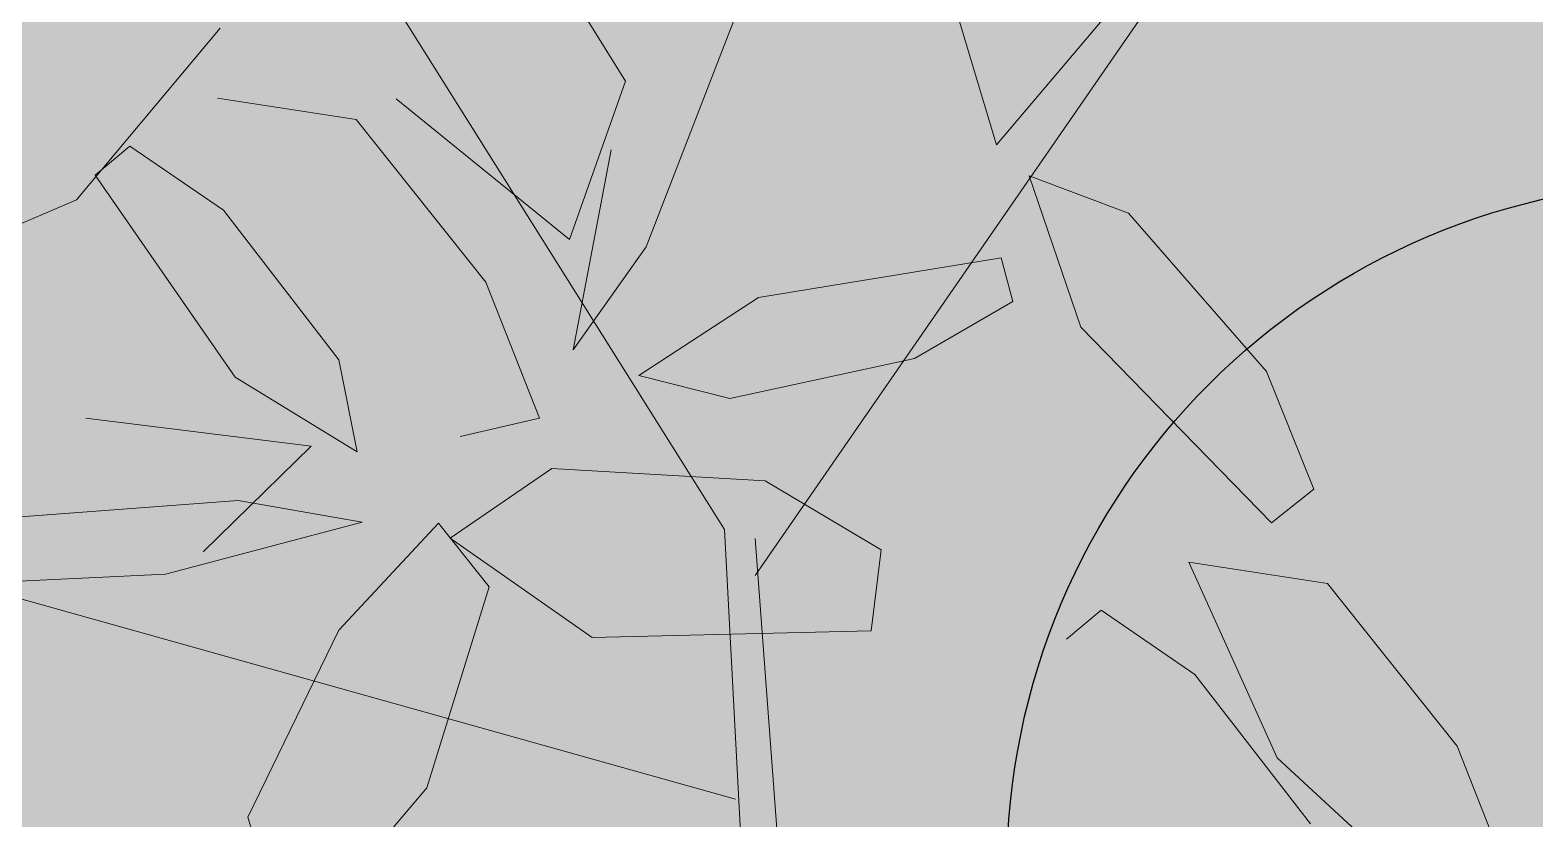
# Model space of a CAD drawing. Header units: metres. Extents: x 349703 to 349913, y 9282546 to 9282694.
# Drawn here: x 349753.4185 to 349753.8983, y 9282653.332 to 9282653.5834 of the extents above; entities that cross this region are included whole.
import ezdxf

# ---------------------------------------------------------------- set-up
doc = ezdxf.new("R2010")
doc.units = ezdxf.units.M
doc.header["$LTSCALE"] = 0.25
for name, color, linetype, lineweight in [('AREA-VERDE', 3, 'CONTINUOUS', 9), ('ARQ-FONDO', 253, 'CONTINUOUS', 9), ('LLORAD-SIMB', 1, 'CONTINUOUS', 25)]:
    doc.layers.add(name, color=color, linetype=linetype, lineweight=lineweight)

# ---------------------------------------------------------------- blocks, each defined once
blk = doc.blocks.new('548')
at = {"layer": 'AREA-VERDE', "lineweight": 0, "true_color": 0xc4e4b2, "transparency": 33554687}
h = blk.add_hatch(color=3, dxfattribs=at)
h.dxf.hatch_style = 1
h.paths.add_polyline_path([(349595.42055, 9282651.44263), (349597.5555, 9282651.44263), (349597.5555, 9282655.2125), (349595.42055, 9282655.2125)])
blk = doc.blocks.new('ARR2')
at = {"layer": 'ARQ-FONDO', "lineweight": 5}
for p, q in [((2740.92253, 1214.84884), (2741.51787, 1215.71011)), ((2740.90831, 1214.86994), (2740.38743, 1215.69978)), ((2740.86274, 1215.07647), (2740.81129, 1215.15897)), ((2740.91881, 1215.1203), (2740.87219, 1215.00018)), ((2741.09758, 1215.12262), (2741.03375, 1215.04713)), ((2741.03375, 1215.04713), (2741.01511, 1215.10908)), ((2740.67583, 1215.10088), (2740.60967, 1215.02182)), ((2740.91338, 1214.74568), (2739.71857, 1215.08035)), ((2740.83687, 1215.00353), (2740.86274, 1215.07647)), ((2740.67467, 1215.06867), (2740.73861, 1215.05885)), ((2740.75702, 1215.06832), (2740.83687, 1215.00353)), ((2740.73861, 1215.05885), (2740.7983, 1214.98388)), ((2740.61819, 1215.03322), (2740.63417, 1215.04663)), ((2740.63417, 1215.04663), (2740.67735, 1215.01702)), ((2740.83863, 1214.95281), (2740.85602, 1215.04485)), ((2740.68286, 1214.94014), (2740.61819, 1215.03322)), ((2741.04879, 1215.03284), (2741.07254, 1214.96311)), ((2741.09453, 1215.01564), (2741.04879, 1215.03284)), ((2740.60967, 1215.02182), (2740.56255, 1215.00157)), ((2740.67735, 1215.01702), (2740.73063, 1214.94813)), ((2741.15812, 1214.9428), (2741.09453, 1215.01564)), ((2740.87219, 1215.00018), (2740.83863, 1214.95281)), ((2740.92406, 1214.97685), (2741.03591, 1214.99518)), ((2741.03591, 1214.99518), (2741.04115, 1214.97499)), ((2740.7983, 1214.98388), (2740.82307, 1214.92126)), ((2740.86887, 1214.94098), (2740.92406, 1214.97685)), ((2741.04115, 1214.97499), (2740.99584, 1214.94875)), ((2741.07254, 1214.96311), (2741.16044, 1214.87297)), ((2740.73063, 1214.94813), (2740.73898, 1214.90575)), ((2740.99584, 1214.94875), (2740.91073, 1214.93029)), ((2740.73898, 1214.90575), (2740.68286, 1214.94014)), ((2740.91073, 1214.93029), (2740.86887, 1214.94098)), ((2741.17996, 1214.88857), (2741.15812, 1214.9428)), ((2740.71775, 1214.90843), (2740.61393, 1214.92132)), ((2740.82307, 1214.92126), (2740.78656, 1214.91278)), ((2740.668, 1214.85975), (2740.71775, 1214.90843)), ((2740.82876, 1214.898), (2740.78185, 1214.8659)), ((2740.92702, 1214.89243), (2740.82876, 1214.898)), ((2740.98051, 1214.86053), (2740.92702, 1214.89243)), ((2740.55563, 1214.87368), (2740.68412, 1214.88327)), ((2740.68412, 1214.88327), (2740.74132, 1214.87336)), ((2741.16044, 1214.87297), (2741.17996, 1214.88857)), ((2740.74132, 1214.87336), (2740.65075, 1214.84946)), ((2740.73062, 1214.82358), (2740.7765, 1214.87288)), ((2740.7765, 1214.87288), (2740.79986, 1214.84357)), ((2740.93517, 1214.36421), (2740.90831, 1214.86994)), ((2740.78185, 1214.8659), (2740.84728, 1214.82016)), ((2740.95882, 1214.37431), (2740.92251, 1214.86579)), ((2740.97599, 1214.82328), (2740.98051, 1214.86053)), ((2741.12238, 1214.85488), (2741.18632, 1214.84506)), ((2741.16307, 1214.76479), (2741.12238, 1214.85488)), ((2740.65075, 1214.84946), (2740.48369, 1214.84124)), ((2740.79986, 1214.84357), (2740.77109, 1214.75099)), ((2741.18632, 1214.84506), (2741.24601, 1214.77009)), ((2741.0659, 1214.81943), (2741.08188, 1214.83284)), ((2741.08188, 1214.83284), (2741.12506, 1214.80323)), ((2740.68863, 1214.73745), (2740.73062, 1214.82358)), ((2740.84728, 1214.82016), (2740.97599, 1214.82328)), ((2741.12506, 1214.80323), (2741.17834, 1214.73435)), ((2741.23427, 1214.69899), (2741.16307, 1214.76479)), ((2741.24601, 1214.77009), (2741.27078, 1214.70747)), ((2740.77109, 1214.75099), (2740.70727, 1214.6755)), ((2740.70727, 1214.6755), (2740.68863, 1214.73745))]:
    blk.add_line(p, q, dxfattribs=at)

msp = doc.modelspace()

# ---------------------------------------------------------------- linework, layer by layer
at = {"layer": 'LLORAD-SIMB'}
msp.add_circle((349753.95, 9282653.315), 0.22, dxfattribs=at)

# ---------------------------------------------------------------- block references
at = {"layer": 'ARQ-FONDO'}
msp.add_blockref('548', (156.97282, 0), dxfattribs=at)
at = {"layer": 'ARQ-FONDO', "xscale": 0.6917913537138002, "yscale": 0.6917913537138002, "zscale": 0.6917913537138002}
msp.add_blockref('ARR2', (347857.50325, 9281812.9877), dxfattribs=at)

doc.saveas('drawing.dxf')
